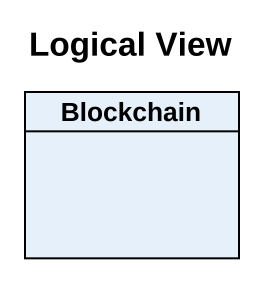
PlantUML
@startuml
title Logical View
hide circle
hide empty members
class Blockchain
@enduml
